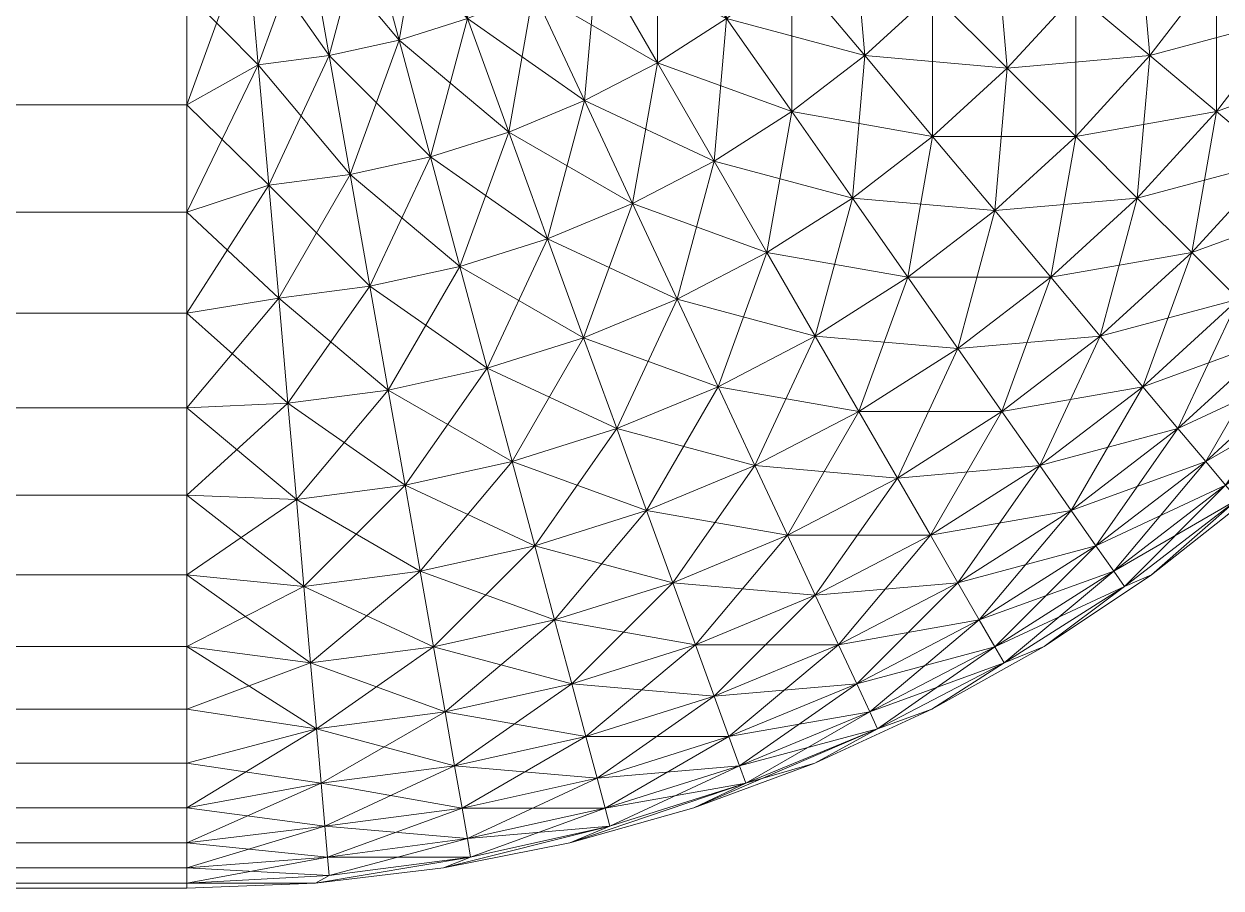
# Model space of a CAD drawing. Header units: millimetres. Extents: x -6 to 134, y -20 to 0.
# Drawn here: x 133.251 to 133.98, y -20 to -19.473 of the extents above; entities that cross this region are included whole.
import ezdxf

# ---------------------------------------------------------------- set-up
doc = ezdxf.new("R2010")
doc.units = ezdxf.units.MM
doc.layers.add('001', color=4, linetype='Continuous', lineweight=35)

msp = doc.modelspace()

# ---------------------------------------------------------------- meshes
at = {"layer": '001', "color": 17, "lineweight": 18}
mesh = msp.add_polyface(dxfattribs=at)
corners = [(1.53495, 0, -4.25), (6.15, 0, 1.25), (6.15, -10.5, 1.25), (121.85, 0, 1.25), (-5.35, 0, 4.25), (1.61803, 0, 1.17557), (1.52081, 0, 1.2989), (1.99383, 0, -0.15692), (2, 0), (1.99383, 0, 0.15692), (1.97538, 0, 0.31287), (1.94474, 0, 0.46689), (1.90211, 0, 0.61803), (1.84776, 0, 0.76537), (1.78201, 0, 0.90798), (1.70528, 0, 1.045), (-5.35, -20, -3.25), (133.35, -20, 3.25), (-5.35, -20, 3.25), (133.35, -19.99692, 3.32846), (-5.35, -19.99692, 3.32846), (133.35, -19.98769, 3.40643), (-5.35, -19.98769, 3.40643), (133.35, -19.97237, 3.48345), (-5.35, -19.97237, 3.48345), (133.35, -19.95106, 3.55902), (-5.35, -19.95106, 3.55902), (133.35, -19.92388, 3.63268), (-5.35, -19.89101, 3.70399), (-5.35, -19.92388, 3.63268), (133.35, -19.85264, 3.7725), (-5.35, -19.85264, 3.7725), (133.35, -19.80902, 3.83779), (-5.35, -19.80902, 3.83779), (133.35, -19.76041, 3.89945), (-5.35, -19.76041, 3.89945), (133.35, -19.70711, 3.95711), (-5.35, -19.70711, 3.95711), (133.35, -19.64945, 4.01041), (-5.35, -19.64945, 4.01041), (133.35, -19.58779, 4.05902), (-5.35, -19.58779, 4.05902), (133.35, -19.5225, 4.10264), (-5.35, -19.5225, 4.10264), (133.35, -19.45399, 4.14101), (-5.35, -19.45399, 4.14101), (133.35, -19.38268, 4.17388), (-5.35, -19.30902, 4.20106), (-5.35, -19.38268, 4.17388), (133.35, -19.23345, 4.22237), (-5.35, -19.23345, 4.22237), (133.35, -19.15643, 4.23769), (-5.35, -19.15643, 4.23769), (133.35, -19.07846, 4.24692), (-5.35, -19.07846, 4.24692), (133.35, -19, 4.25), (-5.35, -19, 4.25), (133.35, 0, 4.25), (133.35, -20, -3.25), (-5.35, -19.99692, -3.32846), (133.35, -19.99692, -3.32846), (-5.35, -19.98769, -3.40643), (133.35, -19.98769, -3.40643), (-5.35, -19.97237, -3.48345), (133.35, -19.97237, -3.48345), (-5.35, -19.95106, -3.55902)]
mesh.append_faces([[corners[k] for k in face] for face in [(16, 17, 18), (18, 19, 20), (20, 21, 22), (22, 23, 24), (24, 25, 26), (27, 28, 29), (28, 30, 31), (31, 32, 33), (33, 34, 35), (35, 36, 37), (37, 38, 39), (39, 40, 41), (41, 42, 43), (43, 44, 45), (46, 47, 48), (47, 49, 50), (50, 51, 52), (52, 53, 54), (54, 55, 56)]], dxfattribs={"vtx0": -1, "color": 17})
mesh.append_faces([[corners[k] for k in face] for face in [(1, 5, 6), (1, 9, 10)]], dxfattribs={"vtx0": -1, "vtx2": -1, "color": 17})
mesh.append_faces([[corners[k] for k in face] for face in [(4, 56, 57)]], dxfattribs={"vtx1": -1, "color": 17})
mesh.append_faces([[corners[k] for k in face] for face in [(3, 1, 4), (1, 0, 7), (7, 8, 1), (8, 9, 1), (10, 11, 1), (11, 12, 1), (12, 13, 1), (13, 14, 1), (14, 15, 1), (15, 5, 1)]], dxfattribs={"vtx1": -1, "vtx2": -1, "color": 17})
mesh.append_faces([[corners[k] for k in face] for face in [(0, 1, 2), (29, 26, 25), (48, 45, 44), (58, 16, 59), (60, 59, 61), (62, 61, 63), (64, 63, 65)]], dxfattribs={"vtx2": -1, "color": 17})
mesh = msp.add_polyface(dxfattribs=at)
corners = [(131, -17.01137, -4.74599), (131, -17.51316, -4.25), (-3, -17.01137, -4.74599), (131, -16.9534, -4.79895), (-3, -16.89146, -4.8472), (131, -16.89146, -4.8472), (-3, -16.82592, -4.89045), (131, -16.82592, -4.89045), (-3, -16.75719, -4.92842), (131, -16.75719, -4.92842), (-3, -16.68569, -4.96087), (131, -16.61187, -4.98762), (131, -16.68569, -4.96087), (-3, -16.53618, -5.0085), (131, -16.53618, -5.0085), (-3, -16.45908, -5.02337), (131, -16.45908, -5.02337), (-3, -16.38105, -5.03214), (131, -16.38105, -5.03214), (-3, -16.30257, -5.03477), (131, -16.30257, -5.03477), (-3, -16.22413, -5.03123), (131, -16.22413, -5.03123), (-3, -16.14621, -5.02155), (131, -16.14621, -5.02155), (-3, -16.06929, -5.00578), (131, -16.06929, -5.00578), (-3, -15.99385, -4.98403), (131, -15.99385, -4.98403), (-3, -15.92034, -4.95643), (131, -15.84922, -4.92314), (131, -15.92034, -4.95643), (-3, -15.78094, -4.88437), (131, -15.78094, -4.88437), (-3, -15.71591, -4.84037), (131, -15.71591, -4.84037), (-3, -15.65453, -4.7914), (131, -15.65453, -4.7914), (-3, -15.59718, -4.73777), (131, -15.59718, -4.73777), (126.46505, -15.11505, -4.25), (1.53495, -15.11505, -4.25), (121.85, -10.5, 1.25), (6.15, -10.5, 1.25), (6.15, 0, 1.25), (121.85, 0, 1.25), (-5.35, 0, 4.25), (133.35, 0, 4.25), (127.23463, 0, 1.84776), (127.09202, 0, 1.78201), (126.955, 0, 1.70528), (126.82443, 0, 1.61803), (126.7011, 0, 1.52081), (133.35, -19.92388, 3.63268), (133.35, -19.89101, 3.70399), (-5.35, -19.89101, 3.70399), (-5.35, -19.92388, 3.63268), (133.35, -19.95106, 3.55902), (133.35, -19.85264, 3.7725), (-5.35, -19.85264, 3.7725), (133.35, -19.80902, 3.83779), (-5.35, -19.80902, 3.83779), (133.35, -19.76041, 3.89945), (-5.35, -19.76041, 3.89945), (133.35, -19.70711, 3.95711), (-5.35, -19.70711, 3.95711), (133.35, -19.64945, 4.01041), (-5.35, -19.64945, 4.01041), (133.35, -19.58779, 4.05902)]
mesh.append_faces([[corners[k] for k in face] for face in [(3, 4, 5), (2, 3, 0), (5, 6, 7), (7, 8, 9), (10, 11, 12), (11, 13, 14), (14, 15, 16), (16, 17, 18), (18, 19, 20), (20, 21, 22), (22, 23, 24), (24, 25, 26), (26, 27, 28), (29, 30, 31), (30, 32, 33), (33, 34, 35), (35, 36, 37), (37, 38, 39), (41, 42, 40), (56, 57, 53)]], dxfattribs={"vtx0": -1, "color": 17})
mesh.append_faces([[corners[k] for k in face] for face in [(46, 52, 45)]], dxfattribs={"vtx0": -1, "vtx1": -1, "vtx2": -1, "color": 17})
mesh.append_faces([[corners[k] for k in face] for face in [(40, 39, 38)]], dxfattribs={"vtx0": -1, "vtx2": -1, "color": 17})
mesh.append_faces([[corners[k] for k in face] for face in [(0, 1, 2), (42, 43, 45)]], dxfattribs={"vtx1": -1, "color": 17})
mesh.append_faces([[corners[k] for k in face] for face in [(46, 47, 48), (48, 49, 46), (49, 50, 46), (50, 51, 46), (51, 52, 46)]], dxfattribs={"vtx1": -1, "vtx2": -1, "color": 17})
mesh.append_faces([[corners[k] for k in face] for face in [(12, 9, 8), (31, 28, 27), (43, 44, 45), (53, 54, 55), (55, 54, 58), (59, 58, 60), (61, 60, 62), (63, 62, 64), (65, 64, 66), (67, 66, 68)]], dxfattribs={"vtx2": -1, "color": 17})
mesh = msp.add_polyface(dxfattribs=at)
corners = [(133.35, -19, -4.25), (-3, -17.51316, -4.25), (131, -17.51316, -4.25), (126.46505, -15.11505, -4.25), (121.85, -10.5, 1.25), (121.85, 0, 1.25), (126.02462, 0, 0.31287), (126.00617, 0, 0.15692), (126, 0), (126.00617, 0, -0.15692), (-5.35, -20, -3.25), (133.35, -20, -3.25), (133.35, -20, 3.25), (-5.35, -20, 3.25), (133.35, -19.99692, 3.32846), (-5.35, -19.99692, 3.32846), (133.35, -19.98769, 3.40643), (-5.35, -19.98769, 3.40643), (133.35, -19.97237, 3.48345), (-5.35, -19.97237, 3.48345), (133.35, -19.95106, 3.55902), (-5.35, -19.58779, 4.05902), (133.35, -19.58779, 4.05902), (133.35, -19.5225, 4.10264), (-5.35, -19.5225, 4.10264), (133.35, -19.45399, 4.14101), (133.35, -19.38268, 4.17388), (133.35, -19.30902, 4.20106), (-5.35, -19.30902, 4.20106), (-5.35, -19.38268, 4.17388), (133.35, -19.23345, 4.22237), (-5.35, -19.23345, 4.22237), (133.35, -19.15643, 4.23769), (-5.35, -19.15643, 4.23769), (133.35, -19.07846, 4.24692), (-5.35, -19.07846, 4.24692), (133.35, -19, 4.25), (-5.35, -19, 4.25), (133.35, 0, 4.25), (-5.35, -19.99692, -3.32846), (133.35, -19.99692, -3.32846), (-5.35, -19.98769, -3.40643), (133.35, -19.98769, -3.40643), (-5.35, -19.97237, -3.48345), (133.35, -19.97237, -3.48345), (-5.35, -19.95106, -3.55902), (133.35, -19.95106, -3.55902), (-5.35, -19.92388, -3.63268), (133.35, -19.89101, -3.70399), (133.35, -19.92388, -3.63268), (-5.35, -19.85264, -3.7725), (133.35, -19.85264, -3.7725), (-5.35, -19.80902, -3.83779), (133.35, -19.80902, -3.83779), (-5.35, -19.76041, -3.89945), (133.35, -19.76041, -3.89945), (-5.35, -19.70711, -3.95711), (133.35, -19.70711, -3.95711), (-5.35, -19.64945, -4.01041), (133.35, -19.64945, -4.01041), (-5.35, -19.58779, -4.05902), (133.35, -19.58779, -4.05902), (-5.35, -19.5225, -4.10264), (133.35, -19.5225, -4.10264), (-5.35, -19.45399, -4.14101), (133.35, -19.45399, -4.14101), (-5.35, -19.38268, -4.17388), (133.35, -19.30902, -4.20106), (133.35, -19.38268, -4.17388), (-5.35, -19.23345, -4.22237), (133.35, -19.23345, -4.22237), (-5.35, -19.15643, -4.23769), (133.35, -19.15643, -4.23769), (-5.35, -19.07846, -4.24692), (133.35, -19.07846, -4.24692), (-5.35, -19, -4.25)]
mesh.append_faces([[corners[k] for k in face] for face in [(29, 25, 26), (11, 39, 40), (40, 41, 42), (42, 43, 44), (44, 45, 46), (47, 48, 49), (48, 50, 51), (51, 52, 53), (53, 54, 55), (55, 56, 57), (57, 58, 59), (59, 60, 61), (61, 62, 63), (63, 64, 65), (66, 67, 68), (67, 69, 70), (70, 71, 72), (72, 73, 74), (74, 75, 0)]], dxfattribs={"vtx0": -1, "color": 17})
mesh.append_faces([[corners[k] for k in face] for face in [(0, 1, 2)]], dxfattribs={"vtx0": -1, "vtx2": -1, "color": 17})
mesh.append_faces([[corners[k] for k in face] for face in [(6, 7, 5), (7, 8, 5), (8, 9, 5)]], dxfattribs={"vtx1": -1, "vtx2": -1, "color": 17})
mesh.append_faces([[corners[k] for k in face] for face in [(3, 4, 5), (10, 11, 12), (13, 12, 14), (15, 14, 16), (17, 16, 18), (19, 18, 20), (21, 22, 23), (24, 23, 25), (26, 27, 28), (28, 27, 30), (31, 30, 32), (33, 32, 34), (35, 34, 36), (37, 36, 38), (49, 46, 45), (68, 65, 64)]], dxfattribs={"vtx2": -1, "color": 17})
mesh = msp.add_polyface(dxfattribs=at)
corners = [(131, -17.51316, -4.25), (-3, -17.51316, -4.25), (-3, -17.01137, -4.74599), (131, -16.9534, -4.79895), (-3, -16.9534, -4.79895), (-3, -16.89146, -4.8472), (131, -16.89146, -4.8472), (-3, -16.82592, -4.89045), (131, -16.82592, -4.89045), (-3, -16.75719, -4.92842), (-3, -16.68569, -4.96087), (-3, -16.61187, -4.98762), (131, -16.61187, -4.98762), (131, -16.68569, -4.96087), (-3, -16.53618, -5.0085), (131, -16.53618, -5.0085), (-3, -16.45908, -5.02337), (131, -16.45908, -5.02337), (-3, -16.38105, -5.03214), (131, -16.38105, -5.03214), (-3, -16.30257, -5.03477), (131, -16.30257, -5.03477), (-3, -16.22413, -5.03123), (131, -16.22413, -5.03123), (-3, -16.14621, -5.02155), (131, -16.14621, -5.02155), (-3, -16.06929, -5.00578), (131, -16.06929, -5.00578), (-3, -15.99385, -4.98403), (-3, -15.92034, -4.95643), (-3, -15.84922, -4.92314), (131, -15.84922, -4.92314), (131, -15.92034, -4.95643), (-3, -15.78094, -4.88437), (131, -15.78094, -4.88437), (-3, -15.71591, -4.84037), (131, -15.71591, -4.84037), (-3, -15.65453, -4.7914), (131, -15.65453, -4.7914), (-3, -15.59718, -4.73777), (1.53495, -15.11505, -4.25), (126.46505, -15.11505, -4.25), (133.35, -19, -4.25), (-5.35, -19, -4.25), (6.15, -10.5, 1.25), (121.85, -10.5, 1.25), (-5.35, -19.92388, -3.63268), (-5.35, -19.89101, -3.70399), (133.35, -19.89101, -3.70399), (133.35, -19.92388, -3.63268), (-5.35, -19.95106, -3.55902), (-5.35, -19.85264, -3.7725), (133.35, -19.85264, -3.7725), (-5.35, -19.80902, -3.83779), (133.35, -19.80902, -3.83779), (-5.35, -19.76041, -3.89945), (133.35, -19.76041, -3.89945), (-5.35, -19.70711, -3.95711), (133.35, -19.70711, -3.95711), (-5.35, -19.64945, -4.01041), (133.35, -19.64945, -4.01041), (-5.35, -19.58779, -4.05902), (133.35, -19.58779, -4.05902), (-5.35, -19.5225, -4.10264), (133.35, -19.5225, -4.10264), (-5.35, -19.45399, -4.14101), (-5.35, -19.38268, -4.17388), (-5.35, -19.30902, -4.20106), (133.35, -19.30902, -4.20106), (133.35, -19.38268, -4.17388), (-5.35, -19.23345, -4.22237), (133.35, -19.23345, -4.22237), (-5.35, -19.15643, -4.23769), (133.35, -19.15643, -4.23769), (-5.35, -19.07846, -4.24692), (133.35, -19.07846, -4.24692)]
mesh.append_faces([[corners[k] for k in face] for face in [(13, 9, 10), (32, 28, 29), (49, 50, 46), (69, 65, 66)]], dxfattribs={"vtx0": -1, "color": 17})
mesh.append_faces([[corners[k] for k in face] for face in [(40, 41, 39), (42, 43, 1)]], dxfattribs={"vtx1": -1, "vtx2": -1, "color": 17})
mesh.append_faces([[corners[k] for k in face] for face in [(0, 1, 2), (3, 4, 5), (2, 4, 3), (6, 5, 7), (8, 7, 9), (10, 11, 12), (12, 11, 14), (15, 14, 16), (17, 16, 18), (19, 18, 20), (21, 20, 22), (23, 22, 24), (25, 24, 26), (27, 26, 28), (29, 30, 31), (31, 30, 33), (34, 33, 35), (36, 35, 37), (38, 37, 39), (40, 44, 45), (46, 47, 48), (48, 47, 51), (52, 51, 53), (54, 53, 55), (56, 55, 57), (58, 57, 59), (60, 59, 61), (62, 61, 63), (64, 63, 65), (66, 67, 68), (68, 67, 70), (71, 70, 72), (73, 72, 74), (75, 74, 43)]], dxfattribs={"vtx2": -1, "color": 17})
mesh = msp.add_polyface(dxfattribs=at)
corners = [(133.35, -19.15643, -4.23769), (133.37256, -19.25783, -4.21593), (133.35, -19.23345, -4.22237), (133.38015, -19.17101, -4.23481), (133.39494, -19.25489, -4.21593), (133.39494, -19.16773, -4.23481), (133.41699, -19.25, -4.21593), (133.37981, -19.34072, -4.18969), (133.35, -19.30902, -4.20106), (133.40939, -19.33682, -4.18969), (133.35, -19.38268, -4.17388), (133.38683, -19.42101, -4.15631), (133.35, -19.45399, -4.14101), (133.42339, -19.4162, -4.15631), (133.39358, -19.4981, -4.11603), (133.35, -19.5225, -4.10264), (133.39999, -19.57139, -4.06915), (133.35, -19.58779, -4.05902), (133.40602, -19.64034, -4.01604), (133.35, -19.64945, -4.01041), (133.41163, -19.70442, -3.95711), (133.35, -19.64945, 4.01041), (133.40602, -19.64034, 4.01604), (133.39999, -19.57139, 4.06915), (133.35, -19.58779, 4.05902), (133.39358, -19.4981, 4.11603), (133.35, -19.5225, 4.10264), (133.38683, -19.42101, 4.15631), (133.35, -19.45399, 4.14101), (133.43682, -19.4924, 4.11603), (133.35, -19.38268, 4.17388), (133.37981, -19.34072, 4.18969), (133.35, -19.30902, 4.20106), (133.42339, -19.4162, 4.15631), (133.40939, -19.33682, 4.18969), (133.37256, -19.25783, 4.21593), (133.35, -19.23345, 4.22237), (133.39494, -19.25489, 4.21593), (133.36513, -19.17299, 4.23481), (133.38015, -19.17101, 4.23481), (133.41699, -19.25, 4.21593)]
mesh.append_faces([[corners[k] for k in face] for face in [(0, 1, 2), (2, 1, 7), (2, 7, 8), (10, 8, 7), (10, 7, 11), (11, 12, 10), (12, 11, 14), (12, 14, 15), (15, 14, 16), (15, 16, 17), (17, 16, 18), (17, 18, 19), (19, 18, 20), (21, 22, 23), (21, 23, 24), (24, 23, 25), (24, 25, 26), (26, 25, 27), (26, 27, 28), (30, 28, 27), (27, 31, 32), (27, 32, 30), (32, 31, 35), (32, 35, 36), (36, 35, 38)]], dxfattribs={"color": 17})
mesh.append_faces([[corners[k] for k in face] for face in [(1, 3, 4), (4, 5, 6), (7, 4, 9), (11, 9, 13), (31, 33, 34), (35, 34, 37)]], dxfattribs={"vtx0": -1, "color": 17})
mesh.append_faces([[corners[k] for k in face] for face in [(7, 1, 4), (11, 7, 9), (14, 11, 13), (27, 25, 29), (31, 27, 33), (35, 31, 34), (38, 35, 37), (39, 37, 40)]], dxfattribs={"vtx2": -1, "color": 17})
mesh = msp.add_polyface(dxfattribs=at)
corners = [(133.42339, -19.4162, -4.15631), (133.40939, -19.33682, -4.18969), (133.43852, -19.33037, -4.18969), (133.45938, -19.40822, -4.15631), (133.46698, -19.32139, -4.18969), (133.49454, -19.39713, -4.15631), (133.49454, -19.30998, -4.18969), (133.52861, -19.38302, -4.15631), (133.39358, -19.4981, -4.11603), (133.43682, -19.4924, -4.11603), (133.47941, -19.48296, -4.11603), (133.52101, -19.46985, -4.11603), (133.56131, -19.45315, -4.11603), (133.56131, -19.366, -4.15631), (133.6, -19.43301, -4.11603), (133.39999, -19.57139, -4.06915), (133.4496, -19.56486, -4.06915), (133.49845, -19.55403, -4.06915), (133.54617, -19.53899, -4.06915), (133.5924, -19.51984, -4.06915), (133.39358, -19.4981, 4.11603), (133.4496, -19.56486, 4.06915), (133.43682, -19.4924, 4.11603), (133.49845, -19.55403, 4.06915), (133.47941, -19.48296, 4.11603), (133.54617, -19.53899, 4.06915), (133.52101, -19.46985, 4.11603), (133.5924, -19.51984, 4.06915), (133.56131, -19.45315, 4.11603), (133.38683, -19.42101, 4.15631), (133.42339, -19.4162, 4.15631), (133.45938, -19.40822, 4.15631), (133.49454, -19.39713, 4.15631), (133.52861, -19.38302, 4.15631), (133.6, -19.43301, 4.11603), (133.56131, -19.366, 4.15631), (133.40939, -19.33682, 4.18969), (133.43852, -19.33037, 4.18969), (133.46698, -19.32139, 4.18969)]
mesh.append_faces([[corners[k] for k in face] for face in [(0, 2, 3), (3, 4, 5), (5, 6, 7), (8, 0, 9), (9, 3, 10), (10, 5, 11), (11, 7, 12), (12, 13, 14), (17, 11, 18), (18, 12, 19), (20, 21, 22), (22, 23, 24), (24, 25, 26), (26, 27, 28), (29, 22, 30), (30, 24, 31), (31, 26, 32), (32, 28, 33), (33, 34, 35), (36, 31, 37)]], dxfattribs={"vtx0": -1, "color": 17})
mesh.append_faces([[corners[k] for k in face] for face in [(0, 1, 2), (9, 0, 3), (10, 3, 5), (11, 5, 7), (12, 7, 13), (15, 8, 9), (16, 9, 10), (17, 10, 11), (18, 11, 12), (19, 12, 14), (24, 23, 25), (26, 25, 27), (30, 22, 24), (31, 24, 26), (32, 26, 28), (33, 28, 34), (36, 30, 31), (37, 31, 32), (38, 32, 33)]], dxfattribs={"vtx2": -1, "color": 17})
mesh = msp.add_polyface(dxfattribs=at)
corners = [(133.6, -19.43301, -4.11603), (133.56131, -19.366, -4.15631), (133.5924, -19.34619, -4.15631), (133.63679, -19.40958, -4.11603), (133.62165, -19.32374, -4.15631), (133.67139, -19.38302, -4.11603), (133.5924, -19.51984, -4.06915), (133.63679, -19.49673, -4.06915), (133.67899, -19.46985, -4.06915), (133.71869, -19.43939, -4.06915), (133.70355, -19.35355, -4.11603), (133.75558, -19.40558, -4.06915), (133.73302, -19.32139, -4.11603), (133.78939, -19.36869, -4.06915), (133.67139, -19.55667, -4.01604), (133.71869, -19.52654, -4.01604), (133.76318, -19.4924, -4.01604), (133.80452, -19.45452, -4.01604), (133.75558, -19.57923, -3.95711), (133.71869, -19.52654, 4.01604), (133.80452, -19.54168, 3.95711), (133.76318, -19.4924, 4.01604), (133.5924, -19.51984, 4.06915), (133.67139, -19.55667, 4.01604), (133.63679, -19.49673, 4.06915), (133.67899, -19.46985, 4.06915), (133.71869, -19.43939, 4.06915), (133.80452, -19.45452, 4.01604), (133.75558, -19.40558, 4.06915), (133.56131, -19.45315, 4.11603), (133.6, -19.43301, 4.11603), (133.63679, -19.40958, 4.11603), (133.67139, -19.38302, 4.11603), (133.70355, -19.35355, 4.11603), (133.78939, -19.36869, 4.06915), (133.56131, -19.366, 4.15631), (133.5924, -19.34619, 4.15631)]
mesh.append_faces([[corners[k] for k in face] for face in [(0, 2, 3), (3, 4, 5), (6, 0, 7), (7, 3, 8), (8, 5, 9), (9, 10, 11), (11, 12, 13), (14, 8, 15), (15, 9, 16), (16, 11, 17), (19, 20, 21), (22, 23, 24), (24, 19, 25), (25, 21, 26), (26, 27, 28), (29, 24, 30), (30, 25, 31), (31, 26, 32), (32, 28, 33), (35, 31, 36)]], dxfattribs={"vtx0": -1, "color": 17})
mesh.append_faces([[corners[k] for k in face] for face in [(0, 1, 2), (3, 2, 4), (7, 0, 3), (8, 3, 5), (9, 5, 10), (11, 10, 12), (14, 7, 8), (15, 8, 9), (16, 9, 11), (18, 15, 16), (24, 23, 19), (25, 19, 21), (26, 21, 27), (29, 22, 24), (30, 24, 25), (31, 25, 26), (32, 26, 28), (33, 28, 34), (35, 30, 31), (36, 31, 32)]], dxfattribs={"vtx2": -1, "color": 17})
mesh = msp.add_polyface(dxfattribs=at)
corners = [(133.80452, -19.45452, -4.01604), (133.75558, -19.40558, -4.06915), (133.78939, -19.36869, -4.06915), (133.8424, -19.41318, -4.01604), (133.81985, -19.32899, -4.06915), (133.87654, -19.36869, -4.01604), (133.80452, -19.54168, -3.95711), (133.76318, -19.4924, -4.01604), (133.85, -19.5, -3.95711), (133.89168, -19.45452, -3.95711), (133.92923, -19.40558, -3.95711), (133.90667, -19.32139, -4.01604), (133.96237, -19.35355, -3.95711), (133.78939, -19.62751, -3.89279), (133.75558, -19.57923, -3.95711), (133.8424, -19.58682, -3.89279), (133.89168, -19.54168, -3.89279), (133.93682, -19.4924, -3.89279), (133.87654, -19.62751, -3.82358), (133.92923, -19.57923, -3.82358), (133.8424, -19.58682, 3.89279), (133.92923, -19.57923, 3.82358), (133.89168, -19.54168, 3.89279), (133.97751, -19.52654, 3.82358), (133.93682, -19.4924, 3.89279), (133.75558, -19.57923, 3.95711), (133.80452, -19.54168, 3.95711), (133.85, -19.5, 3.95711), (133.89168, -19.45452, 3.95711), (133.97751, -19.43939, 3.89279), (133.92923, -19.40558, 3.95711), (133.76318, -19.4924, 4.01604), (133.80452, -19.45452, 4.01604), (133.8424, -19.41318, 4.01604), (133.87654, -19.36869, 4.01604), (133.96237, -19.35355, 3.95711), (133.75558, -19.40558, 4.06915), (133.78939, -19.36869, 4.06915)]
mesh.append_faces([[corners[k] for k in face] for face in [(0, 2, 3), (3, 4, 5), (6, 0, 8), (8, 3, 9), (9, 5, 10), (10, 11, 12), (15, 8, 16), (16, 9, 17), (18, 16, 19), (20, 21, 22), (22, 23, 24), (25, 20, 26), (26, 22, 27), (27, 24, 28), (28, 29, 30), (31, 27, 32), (32, 28, 33), (33, 30, 34), (36, 33, 37)]], dxfattribs={"vtx0": -1, "color": 17})
mesh.append_faces([[corners[k] for k in face] for face in [(0, 1, 2), (3, 2, 4), (6, 7, 0), (8, 0, 3), (9, 3, 5), (10, 5, 11), (13, 14, 6), (15, 6, 8), (16, 8, 9), (17, 9, 10), (19, 16, 17), (22, 21, 23), (26, 20, 22), (27, 22, 24), (31, 26, 27), (32, 27, 28), (33, 28, 30), (34, 30, 35), (36, 32, 33), (37, 33, 34)]], dxfattribs={"vtx2": -1, "color": 17})
mesh = msp.add_polyface(dxfattribs=at)
corners = [(133.93682, -19.4924, -3.89279), (133.92923, -19.40558, -3.95711), (133.97751, -19.43939, -3.89279), (133.96237, -19.35355, -3.95711), (134.01341, -19.38302, -3.89279), (133.92923, -19.57923, -3.82358), (133.97751, -19.52654, -3.82358), (134.02101, -19.46985, -3.82358), (134.05941, -19.40958, -3.82358), (134.04427, -19.32374, -3.89279), (134.0924, -19.34619, -3.82358), (133.96237, -19.61237, -3.75), (134.01341, -19.55667, -3.75), (134.05941, -19.49673, -3.75), (134.1, -19.43301, -3.75), (134.04427, -19.58256, -3.67262), (134.0924, -19.51984, -3.67262), (134.06985, -19.60402, -3.59202), (134.04427, -19.58256, 3.67262), (134.06985, -19.60402, 3.59202), (134.11975, -19.53899, 3.59202), (134.0924, -19.51984, 3.67262), (133.96237, -19.61237, 3.75), (134.01341, -19.55667, 3.75), (134.05941, -19.49673, 3.75), (133.92923, -19.57923, 3.82358), (133.97751, -19.52654, 3.82358), (134.02101, -19.46985, 3.82358), (134.1, -19.43301, 3.75), (134.05941, -19.40958, 3.82358), (133.93682, -19.4924, 3.89279), (133.97751, -19.43939, 3.89279), (134.01341, -19.38302, 3.89279), (134.0924, -19.34619, 3.82358), (133.89168, -19.45452, 3.95711), (133.92923, -19.40558, 3.95711), (133.96237, -19.35355, 3.95711)]
mesh.append_faces([[corners[k] for k in face] for face in [(0, 1, 2), (2, 3, 4), (5, 0, 6), (6, 2, 7), (7, 4, 8), (8, 9, 10), (11, 6, 12), (12, 7, 13), (13, 8, 14), (15, 13, 16), (18, 20, 21), (22, 18, 23), (23, 21, 24), (25, 23, 26), (26, 24, 27), (27, 28, 29), (30, 27, 31), (31, 29, 32), (35, 32, 36)]], dxfattribs={"vtx0": -1, "color": 17})
mesh.append_faces([[corners[k] for k in face] for face in [(2, 1, 3), (6, 0, 2), (7, 2, 4), (8, 4, 9), (11, 5, 6), (12, 6, 7), (13, 7, 8), (14, 8, 10), (15, 12, 13), (16, 13, 14), (17, 15, 16), (18, 19, 20), (23, 18, 21), (25, 22, 23), (26, 23, 24), (27, 24, 28), (30, 26, 27), (31, 27, 29), (32, 29, 33), (34, 30, 31), (35, 31, 32)]], dxfattribs={"vtx2": -1, "color": 17})
mesh = msp.add_polyface(dxfattribs=at)
corners = [(133.39999, -19.57139, -4.06915), (133.43682, -19.4924, -4.11603), (133.4496, -19.56486, -4.06915), (133.47941, -19.48296, -4.11603), (133.49845, -19.55403, -4.06915), (133.40602, -19.64034, -4.01604), (133.46162, -19.63302, -4.01604), (133.51637, -19.62089, -4.01604), (133.54617, -19.53899, -4.06915), (133.56985, -19.60402, -4.01604), (133.5924, -19.51984, -4.06915), (133.41163, -19.70442, -3.95711), (133.47279, -19.69636, -3.95711), (133.53301, -19.68301, -3.95711), (133.59184, -19.66446, -3.95711), (133.41677, -19.76313, -3.89279), (133.48302, -19.75441, -3.89279), (133.54827, -19.73994, -3.89279), (133.612, -19.71985, -3.89279), (133.41163, -19.70442, 3.95711), (133.48302, -19.75441, 3.89279), (133.47279, -19.69636, 3.95711), (133.54827, -19.73994, 3.89279), (133.53301, -19.68301, 3.95711), (133.612, -19.71985, 3.89279), (133.59184, -19.66446, 3.95711), (133.40602, -19.64034, 4.01604), (133.46162, -19.63302, 4.01604), (133.51637, -19.62089, 4.01604), (133.56985, -19.60402, 4.01604), (133.39999, -19.57139, 4.06915), (133.4496, -19.56486, 4.06915), (133.49845, -19.55403, 4.06915), (133.54617, -19.53899, 4.06915), (133.62165, -19.58256, 4.01604), (133.39358, -19.4981, 4.11603), (133.43682, -19.4924, 4.11603)]
mesh.append_faces([[corners[k] for k in face] for face in [(0, 1, 2), (2, 3, 4), (5, 2, 6), (6, 4, 7), (7, 8, 9), (11, 6, 12), (12, 7, 13), (13, 9, 14), (16, 13, 17), (17, 14, 18), (19, 20, 21), (21, 22, 23), (23, 24, 25), (26, 21, 27), (27, 23, 28), (28, 25, 29), (30, 27, 31), (31, 28, 32), (32, 29, 33)]], dxfattribs={"vtx0": -1, "color": 17})
mesh.append_faces([[corners[k] for k in face] for face in [(5, 0, 2), (6, 2, 4), (7, 4, 8), (9, 8, 10), (11, 5, 6), (12, 6, 7), (13, 7, 9), (15, 11, 12), (16, 12, 13), (17, 13, 14), (23, 22, 24), (26, 19, 21), (27, 21, 23), (28, 23, 25), (30, 26, 27), (31, 27, 28), (32, 28, 29), (33, 29, 34), (35, 30, 31), (36, 31, 32)]], dxfattribs={"vtx2": -1, "color": 17})
mesh = msp.add_polyface(dxfattribs=at)
corners = [(133.56985, -19.60402, -4.01604), (133.5924, -19.51984, -4.06915), (133.62165, -19.58256, -4.01604), (133.63679, -19.49673, -4.06915), (133.67139, -19.55667, -4.01604), (133.59184, -19.66446, -3.95711), (133.64884, -19.64086, -3.95711), (133.70355, -19.61237, -3.95711), (133.71869, -19.52654, -4.01604), (133.75558, -19.57923, -3.95711), (133.76318, -19.4924, -4.01604), (133.80452, -19.54168, -3.95711), (133.612, -19.71985, -3.89279), (133.67374, -19.69427, -3.89279), (133.73302, -19.66341, -3.89279), (133.78939, -19.62751, -3.89279), (133.63017, -19.76975, -3.82358), (133.69619, -19.7424, -3.82358), (133.75958, -19.70941, -3.82358), (133.612, -19.71985, 3.89279), (133.69619, -19.7424, 3.82358), (133.67374, -19.69427, 3.89279), (133.75958, -19.70941, 3.82358), (133.73302, -19.66341, 3.89279), (133.81985, -19.67101, 3.82358), (133.59184, -19.66446, 3.95711), (133.64884, -19.64086, 3.95711), (133.70355, -19.61237, 3.95711), (133.78939, -19.62751, 3.89279), (133.75558, -19.57923, 3.95711), (133.56985, -19.60402, 4.01604), (133.62165, -19.58256, 4.01604), (133.67139, -19.55667, 4.01604), (133.71869, -19.52654, 4.01604), (133.80452, -19.54168, 3.95711), (133.54617, -19.53899, 4.06915), (133.5924, -19.51984, 4.06915)]
mesh.append_faces([[corners[k] for k in face] for face in [(0, 1, 2), (2, 3, 4), (5, 2, 6), (6, 4, 7), (7, 8, 9), (9, 10, 11), (12, 6, 13), (13, 7, 14), (14, 9, 15), (17, 14, 18), (19, 20, 21), (21, 22, 23), (25, 21, 26), (26, 23, 27), (27, 28, 29), (30, 26, 31), (31, 27, 32), (32, 29, 33), (35, 31, 36)]], dxfattribs={"vtx0": -1, "color": 17})
mesh.append_faces([[corners[k] for k in face] for face in [(2, 1, 3), (5, 0, 2), (6, 2, 4), (7, 4, 8), (12, 5, 6), (13, 6, 7), (14, 7, 9), (16, 12, 13), (17, 13, 14), (18, 14, 15), (21, 20, 22), (23, 22, 24), (25, 19, 21), (26, 21, 23), (27, 23, 28), (30, 25, 26), (31, 26, 27), (32, 27, 29), (33, 29, 34), (36, 31, 32)]], dxfattribs={"vtx2": -1, "color": 17})
mesh = msp.add_polyface(dxfattribs=at)
corners = [(133.78939, -19.62751, -3.89279), (133.80452, -19.54168, -3.95711), (133.8424, -19.58682, -3.89279), (133.75958, -19.70941, -3.82358), (133.81985, -19.67101, -3.82358), (133.87654, -19.62751, -3.82358), (133.89168, -19.54168, -3.89279), (133.78301, -19.75, -3.75), (133.84673, -19.70941, -3.75), (133.90667, -19.66341, -3.75), (133.92923, -19.57923, -3.82358), (133.96237, -19.61237, -3.75), (133.80315, -19.78489, -3.67262), (133.86984, -19.7424, -3.67262), (133.93256, -19.69427, -3.67262), (133.81985, -19.8138, -3.59202), (133.88899, -19.76975, -3.59202), (133.95402, -19.71985, -3.59202), (133.90403, -19.79124, -3.50882), (133.88899, -19.76975, 3.59202), (133.90403, -19.79124, 3.50882), (133.97089, -19.73994, 3.50882), (133.80315, -19.78489, 3.67262), (133.86984, -19.7424, 3.67262), (133.95402, -19.71985, 3.59202), (133.93256, -19.69427, 3.67262), (133.78301, -19.75, 3.75), (133.84673, -19.70941, 3.75), (133.90667, -19.66341, 3.75), (133.75958, -19.70941, 3.82358), (133.81985, -19.67101, 3.82358), (133.87654, -19.62751, 3.82358), (133.96237, -19.61237, 3.75), (133.92923, -19.57923, 3.82358), (133.73302, -19.66341, 3.89279), (133.78939, -19.62751, 3.89279), (133.8424, -19.58682, 3.89279), (133.75558, -19.57923, 3.95711)]
mesh.append_faces([[corners[k] for k in face] for face in [(0, 1, 2), (3, 0, 4), (4, 2, 5), (7, 4, 8), (8, 5, 9), (9, 10, 11), (12, 8, 13), (13, 9, 14), (15, 13, 16), (16, 14, 17), (22, 19, 23), (23, 24, 25), (26, 23, 27), (27, 25, 28), (29, 27, 30), (30, 28, 31), (31, 32, 33), (34, 30, 35), (35, 31, 36)]], dxfattribs={"vtx0": -1, "color": 17})
mesh.append_faces([[corners[k] for k in face] for face in [(4, 0, 2), (5, 2, 6), (7, 3, 4), (8, 4, 5), (9, 5, 10), (12, 7, 8), (13, 8, 9), (14, 9, 11), (16, 13, 14), (18, 16, 17), (19, 20, 21), (23, 19, 24), (26, 22, 23), (27, 23, 25), (29, 26, 27), (30, 27, 28), (31, 28, 32), (35, 30, 31), (36, 31, 33), (37, 35, 36)]], dxfattribs={"vtx2": -1, "color": 17})
mesh = msp.add_polyface(dxfattribs=at)
corners = [(133.93779, -19.80902, 3.25), (133.93779, -19.80902, -3.25), (133.99945, -19.76041, -3.25), (133.99945, -19.76041, 3.25), (134.05711, -19.70711, -3.25), (133.93256, -19.69427, -3.67262), (133.96237, -19.61237, -3.75), (133.99086, -19.64086, -3.67262), (134.01341, -19.55667, -3.75), (134.04427, -19.58256, -3.67262), (133.95402, -19.71985, -3.59202), (134.01446, -19.66446, -3.59202), (133.90403, -19.79124, -3.50882), (133.97089, -19.73994, -3.50882), (134.03301, -19.68301, -3.50882), (133.91486, -19.80671, -3.42365), (133.98302, -19.75441, -3.42365), (134.04636, -19.69636, -3.42365), (133.92139, -19.81603, -3.33716), (133.99034, -19.76313, -3.33716), (134.05442, -19.70442, -3.33716), (133.91486, -19.80671, 3.42365), (133.92139, -19.81603, 3.33716), (133.99034, -19.76313, 3.33716), (133.98302, -19.75441, 3.42365), (134.05442, -19.70442, 3.33716), (133.90403, -19.79124, 3.50882), (133.97089, -19.73994, 3.50882), (134.04636, -19.69636, 3.42365), (134.03301, -19.68301, 3.50882), (133.88899, -19.76975, 3.59202), (133.95402, -19.71985, 3.59202), (134.01446, -19.66446, 3.59202), (133.93256, -19.69427, 3.67262), (133.99086, -19.64086, 3.67262), (133.90667, -19.66341, 3.75), (133.96237, -19.61237, 3.75), (134.04427, -19.58256, 3.67262)]
mesh.append_faces([[corners[k] for k in face] for face in [(1, 18, 19), (1, 19, 2), (2, 19, 20), (23, 22, 0), (23, 0, 3), (25, 23, 3)]], dxfattribs={"color": 17})
mesh.append_faces([[corners[k] for k in face] for face in [(0, 2, 3), (5, 6, 7), (7, 8, 9), (10, 7, 11), (12, 10, 13), (13, 11, 14), (15, 13, 16), (16, 14, 17), (18, 16, 19), (21, 23, 24), (26, 24, 27), (27, 28, 29), (30, 27, 31), (31, 29, 32), (33, 32, 34), (35, 34, 36)]], dxfattribs={"vtx0": -1, "color": 17})
mesh.append_faces([[corners[k] for k in face] for face in [(0, 1, 2), (3, 2, 4), (7, 6, 8), (10, 5, 7), (11, 7, 9), (13, 10, 11), (16, 13, 14), (18, 15, 16), (19, 16, 17), (21, 22, 23), (24, 23, 25), (26, 21, 24), (27, 24, 28), (31, 27, 29), (33, 31, 32), (35, 33, 34), (36, 34, 37)]], dxfattribs={"vtx2": -1, "color": 17})
mesh = msp.add_polyface(dxfattribs=at)
corners = [(133.35, -20, 3.25), (133.35, -20, -3.25), (133.42846, -19.99692, -3.25), (133.42846, -19.99692, 3.25), (133.35, -19.64945, -4.01041), (133.41163, -19.70442, -3.95711), (133.35, -19.70711, -3.95711), (133.41677, -19.76313, -3.89279), (133.35, -19.76041, -3.89945), (133.42139, -19.81603, -3.82358), (133.35, -19.80902, -3.83779), (133.42548, -19.86273, -3.75), (133.35, -19.85264, -3.7725), (133.42899, -19.90286, -3.67262), (133.35, -19.89101, -3.70399), (133.35, -19.92388, -3.63268), (133.4319, -19.93612, -3.59202), (133.35, -19.95106, -3.55902), (133.43419, -19.96225, -3.50882), (133.35, -19.97237, -3.48345), (133.43583, -19.98106, -3.42365), (133.35, -19.98769, -3.40643), (133.43682, -19.9924, -3.33716), (133.35, -19.99692, -3.32846), (133.43682, -19.9924, 3.33716), (133.35, -19.99692, 3.32846), (133.43583, -19.98106, 3.42365), (133.35, -19.98769, 3.40643), (133.43419, -19.96225, 3.50882), (133.35, -19.97237, 3.48345), (133.4319, -19.93612, 3.59202), (133.35, -19.95106, 3.55902), (133.35, -19.92388, 3.63268), (133.42899, -19.90286, 3.67262), (133.35, -19.89101, 3.70399), (133.42548, -19.86273, 3.75), (133.35, -19.85264, 3.7725), (133.42139, -19.81603, 3.82358), (133.35, -19.80902, 3.83779), (133.41677, -19.76313, 3.89279), (133.35, -19.76041, 3.89945), (133.41163, -19.70442, 3.95711), (133.35, -19.70711, 3.95711), (133.40602, -19.64034, 4.01604), (133.35, -19.64945, 4.01041)]
mesh.append_faces([[corners[k] for k in face] for face in [(4, 5, 6), (6, 5, 7), (6, 7, 8), (8, 7, 9), (8, 9, 10), (10, 9, 11), (10, 11, 12), (12, 11, 13), (12, 13, 14), (15, 14, 13), (13, 16, 17), (13, 17, 15), (17, 16, 18), (17, 18, 19), (19, 20, 21), (21, 22, 23), (23, 22, 2), (23, 2, 1), (3, 24, 25), (3, 25, 0), (25, 26, 27), (27, 28, 29), (29, 28, 30), (29, 30, 31), (32, 31, 30), (32, 30, 33), (33, 34, 32), (34, 33, 35), (34, 35, 36), (36, 35, 37), (36, 37, 38), (38, 37, 39), (38, 39, 40), (40, 39, 41), (40, 41, 42), (42, 41, 43), (42, 43, 44)]], dxfattribs={"color": 17})
mesh.append_faces([[corners[k] for k in face] for face in [(0, 2, 3)]], dxfattribs={"vtx0": -1, "color": 17})
mesh.append_faces([[corners[k] for k in face] for face in [(0, 1, 2)]], dxfattribs={"vtx2": -1, "color": 17})
mesh = msp.add_polyface(dxfattribs=at)
corners = [(133.56201, -19.79124, -3.82358), (133.612, -19.71985, -3.89279), (133.63017, -19.76975, -3.82358), (133.67374, -19.69427, -3.89279), (133.69619, -19.7424, -3.82358), (133.57414, -19.83652, -3.75), (133.6462, -19.8138, -3.75), (133.716, -19.78489, -3.75), (133.75958, -19.70941, -3.82358), (133.78301, -19.75, -3.75), (133.58457, -19.87543, -3.67262), (133.65998, -19.85165, -3.67262), (133.73302, -19.82139, -3.67262), (133.80315, -19.78489, -3.67262), (133.59321, -19.90767, -3.59202), (133.67139, -19.88302, -3.59202), (133.74713, -19.85165, -3.59202), (133.68037, -19.90767, -3.50882), (133.75822, -19.87543, -3.50882), (133.81985, -19.8138, -3.59202), (133.67139, -19.88302, 3.59202), (133.75822, -19.87543, 3.50882), (133.74713, -19.85165, 3.59202), (133.83296, -19.83652, 3.50882), (133.58457, -19.87543, 3.67262), (133.65998, -19.85165, 3.67262), (133.73302, -19.82139, 3.67262), (133.81985, -19.8138, 3.59202), (133.57414, -19.83652, 3.75), (133.6462, -19.8138, 3.75), (133.716, -19.78489, 3.75), (133.80315, -19.78489, 3.67262), (133.78301, -19.75, 3.75), (133.56201, -19.79124, 3.82358), (133.63017, -19.76975, 3.82358), (133.69619, -19.7424, 3.82358), (133.75958, -19.70941, 3.82358), (133.54827, -19.73994, 3.89279), (133.612, -19.71985, 3.89279)]
mesh.append_faces([[corners[k] for k in face] for face in [(0, 1, 2), (2, 3, 4), (5, 2, 6), (6, 4, 7), (7, 8, 9), (10, 6, 11), (11, 7, 12), (12, 9, 13), (15, 12, 16), (17, 16, 18), (20, 21, 22), (24, 20, 25), (25, 22, 26), (28, 25, 29), (29, 26, 30), (30, 31, 32), (33, 29, 34), (34, 30, 35), (35, 32, 36), (37, 34, 38)]], dxfattribs={"vtx0": -1, "color": 17})
mesh.append_faces([[corners[k] for k in face] for face in [(6, 2, 4), (7, 4, 8), (10, 5, 6), (11, 6, 7), (12, 7, 9), (14, 10, 11), (15, 11, 12), (16, 12, 13), (17, 15, 16), (18, 16, 19), (22, 21, 23), (25, 20, 22), (26, 22, 27), (28, 24, 25), (29, 25, 26), (30, 26, 31), (33, 28, 29), (34, 29, 30), (35, 30, 32), (38, 34, 35)]], dxfattribs={"vtx2": -1, "color": 17})
mesh = msp.add_polyface(dxfattribs=at)
corners = [(133.41677, -19.76313, -3.89279), (133.47279, -19.69636, -3.95711), (133.48302, -19.75441, -3.89279), (133.42139, -19.81603, -3.82358), (133.49224, -19.80671, -3.82358), (133.54827, -19.73994, -3.89279), (133.56201, -19.79124, -3.82358), (133.612, -19.71985, -3.89279), (133.42548, -19.86273, -3.75), (133.50038, -19.85287, -3.75), (133.57414, -19.83652, -3.75), (133.63017, -19.76975, -3.82358), (133.42899, -19.90286, -3.67262), (133.50738, -19.89254, -3.67262), (133.58457, -19.87543, -3.67262), (133.4319, -19.93612, -3.59202), (133.51318, -19.92542, -3.59202), (133.59321, -19.90767, -3.59202), (133.51318, -19.92542, 3.59202), (133.6, -19.93301, 3.50882), (133.59321, -19.90767, 3.59202), (133.42899, -19.90286, 3.67262), (133.4319, -19.93612, 3.59202), (133.50738, -19.89254, 3.67262), (133.58457, -19.87543, 3.67262), (133.42548, -19.86273, 3.75), (133.50038, -19.85287, 3.75), (133.57414, -19.83652, 3.75), (133.42139, -19.81603, 3.82358), (133.49224, -19.80671, 3.82358), (133.56201, -19.79124, 3.82358), (133.41677, -19.76313, 3.89279), (133.48302, -19.75441, 3.89279), (133.54827, -19.73994, 3.89279), (133.63017, -19.76975, 3.82358), (133.41163, -19.70442, 3.95711), (133.47279, -19.69636, 3.95711)]
mesh.append_faces([[corners[k] for k in face] for face in [(0, 1, 2), (3, 2, 4), (4, 5, 6), (8, 4, 9), (9, 6, 10), (12, 9, 13), (13, 10, 14), (15, 13, 16), (16, 14, 17), (18, 19, 20), (21, 18, 23), (23, 20, 24), (25, 23, 26), (26, 24, 27), (28, 26, 29), (29, 27, 30), (31, 29, 32), (32, 30, 33)]], dxfattribs={"vtx0": -1, "color": 17})
mesh.append_faces([[corners[k] for k in face] for face in [(3, 0, 2), (4, 2, 5), (6, 5, 7), (8, 3, 4), (9, 4, 6), (10, 6, 11), (12, 8, 9), (13, 9, 10), (15, 12, 13), (16, 13, 14), (21, 22, 18), (23, 18, 20), (25, 21, 23), (26, 23, 24), (28, 25, 26), (29, 26, 27), (31, 28, 29), (32, 29, 30), (33, 30, 34), (35, 31, 32), (36, 32, 33)]], dxfattribs={"vtx2": -1, "color": 17})
mesh = msp.add_polyface(dxfattribs=at)
corners = [(133.80399, -19.89101, 3.25), (133.80399, -19.89101, -3.25), (133.8725, -19.85264, -3.25), (133.8725, -19.85264, 3.25), (133.93779, -19.80902, -3.25), (133.93779, -19.80902, 3.25), (133.74713, -19.85165, -3.59202), (133.80315, -19.78489, -3.67262), (133.81985, -19.8138, -3.59202), (133.86984, -19.7424, -3.67262), (133.75822, -19.87543, -3.50882), (133.83296, -19.83652, -3.50882), (133.88899, -19.76975, -3.59202), (133.90403, -19.79124, -3.50882), (133.7662, -19.89254, -3.42365), (133.8424, -19.85287, -3.42365), (133.91486, -19.80671, -3.42365), (133.97089, -19.73994, -3.50882), (133.77101, -19.90286, -3.33716), (133.8481, -19.86273, -3.33716), (133.92139, -19.81603, -3.33716), (133.7662, -19.89254, 3.42365), (133.77101, -19.90286, 3.33716), (133.8481, -19.86273, 3.33716), (133.8424, -19.85287, 3.42365), (133.92139, -19.81603, 3.33716), (133.91486, -19.80671, 3.42365), (133.75822, -19.87543, 3.50882), (133.83296, -19.83652, 3.50882), (133.90403, -19.79124, 3.50882), (133.74713, -19.85165, 3.59202), (133.81985, -19.8138, 3.59202), (133.88899, -19.76975, 3.59202), (133.73302, -19.82139, 3.67262), (133.80315, -19.78489, 3.67262)]
mesh.append_faces([[corners[k] for k in face] for face in [(1, 18, 19), (1, 19, 2), (2, 19, 20), (2, 20, 4), (23, 22, 0), (23, 0, 3), (25, 23, 3), (25, 3, 5)]], dxfattribs={"color": 17})
mesh.append_faces([[corners[k] for k in face] for face in [(0, 2, 3), (3, 4, 5), (6, 7, 8), (10, 8, 11), (11, 12, 13), (14, 11, 15), (15, 13, 16), (18, 15, 19), (19, 16, 20), (21, 23, 24), (24, 25, 26), (27, 24, 28), (28, 26, 29), (30, 28, 31), (31, 29, 32), (33, 31, 34)]], dxfattribs={"vtx0": -1, "color": 17})
mesh.append_faces([[corners[k] for k in face] for face in [(0, 1, 2), (3, 2, 4), (8, 7, 9), (11, 8, 12), (14, 10, 11), (15, 11, 13), (16, 13, 17), (18, 14, 15), (19, 15, 16), (21, 22, 23), (24, 23, 25), (27, 21, 24), (28, 24, 26), (31, 28, 29), (34, 31, 32)]], dxfattribs={"vtx2": -1, "color": 17})
mesh = msp.add_polyface(dxfattribs=at)
corners = [(133.58345, -19.97237, 3.25), (133.58345, -19.97237, -3.25), (133.65902, -19.95106, -3.25), (133.65902, -19.95106, 3.25), (133.73268, -19.92388, -3.25), (133.80399, -19.89101, -3.25), (133.80399, -19.89101, 3.25), (133.73268, -19.92388, 3.25), (133.59321, -19.90767, -3.59202), (133.65998, -19.85165, -3.67262), (133.67139, -19.88302, -3.59202), (133.6, -19.93301, -3.50882), (133.68037, -19.90767, -3.50882), (133.60489, -19.95125, -3.42365), (133.68682, -19.92542, -3.42365), (133.75822, -19.87543, -3.50882), (133.7662, -19.89254, -3.42365), (133.60783, -19.96225, -3.33716), (133.69072, -19.93612, -3.33716), (133.77101, -19.90286, -3.33716), (133.60489, -19.95125, 3.42365), (133.60783, -19.96225, 3.33716), (133.69072, -19.93612, 3.33716), (133.68682, -19.92542, 3.42365), (133.77101, -19.90286, 3.33716), (133.7662, -19.89254, 3.42365), (133.6, -19.93301, 3.50882), (133.68037, -19.90767, 3.50882), (133.75822, -19.87543, 3.50882), (133.59321, -19.90767, 3.59202), (133.67139, -19.88302, 3.59202), (133.58457, -19.87543, 3.67262)]
mesh.append_faces([[corners[k] for k in face] for face in [(1, 17, 18), (1, 18, 2), (4, 2, 18), (4, 18, 19), (19, 5, 4), (22, 21, 0), (22, 0, 3), (7, 6, 24), (24, 22, 3), (24, 3, 7)]], dxfattribs={"color": 17})
mesh.append_faces([[corners[k] for k in face] for face in [(0, 2, 3), (4, 6, 7), (7, 2, 4), (8, 9, 10), (11, 10, 12), (13, 12, 14), (14, 15, 16), (17, 14, 18), (18, 16, 19), (20, 22, 23), (23, 24, 25), (26, 23, 27), (27, 25, 28), (29, 27, 30)]], dxfattribs={"vtx0": -1, "color": 17})
mesh.append_faces([[corners[k] for k in face] for face in [(0, 1, 2), (4, 5, 6), (7, 3, 2), (11, 8, 10), (13, 11, 12), (14, 12, 15), (17, 13, 14), (18, 14, 16), (20, 21, 22), (23, 22, 24), (26, 20, 23), (27, 23, 25), (29, 26, 27), (30, 27, 28), (31, 29, 30)]], dxfattribs={"vtx2": -1, "color": 17})
mesh = msp.add_polyface(dxfattribs=at)
corners = [(133.42846, -19.99692, 3.25), (133.42846, -19.99692, -3.25), (133.50643, -19.98769, -3.25), (133.50643, -19.98769, 3.25), (133.58345, -19.97237, -3.25), (133.58345, -19.97237, 3.25), (133.43419, -19.96225, -3.50882), (133.4319, -19.93612, -3.59202), (133.51318, -19.92542, -3.59202), (133.51773, -19.95125, -3.50882), (133.59321, -19.90767, -3.59202), (133.6, -19.93301, -3.50882), (133.35, -19.97237, -3.48345), (133.43583, -19.98106, -3.42365), (133.52101, -19.96985, -3.42365), (133.60489, -19.95125, -3.42365), (133.35, -19.98769, -3.40643), (133.43682, -19.9924, -3.33716), (133.52299, -19.98106, -3.33716), (133.60783, -19.96225, -3.33716), (133.35, -19.99692, 3.32846), (133.43682, -19.9924, 3.33716), (133.43583, -19.98106, 3.42365), (133.52299, -19.98106, 3.33716), (133.52101, -19.96985, 3.42365), (133.60783, -19.96225, 3.33716), (133.60489, -19.95125, 3.42365), (133.35, -19.98769, 3.40643), (133.43419, -19.96225, 3.50882), (133.51773, -19.95125, 3.50882), (133.6, -19.93301, 3.50882), (133.4319, -19.93612, 3.59202), (133.51318, -19.92542, 3.59202)]
mesh.append_faces([[corners[k] for k in face] for face in [(12, 6, 13), (16, 13, 17), (1, 17, 18), (1, 18, 2), (2, 18, 19), (2, 19, 4), (20, 21, 22), (23, 21, 0), (23, 0, 3), (25, 23, 3), (25, 3, 5), (27, 22, 28)]], dxfattribs={"color": 17})
mesh.append_faces([[corners[k] for k in face] for face in [(0, 2, 3), (3, 4, 5), (6, 8, 9), (9, 10, 11), (13, 9, 14), (14, 11, 15), (17, 14, 18), (18, 15, 19), (22, 23, 24), (24, 25, 26), (28, 24, 29), (29, 26, 30), (31, 29, 32)]], dxfattribs={"vtx0": -1, "color": 17})
mesh.append_faces([[corners[k] for k in face] for face in [(0, 1, 2), (3, 2, 4), (6, 7, 8), (9, 8, 10), (13, 6, 9), (14, 9, 11), (17, 13, 14), (18, 14, 15), (22, 21, 23), (24, 23, 25), (28, 22, 24), (29, 24, 26), (31, 28, 29), (32, 29, 30)]], dxfattribs={"vtx2": -1, "color": 17})

doc.saveas('drawing.dxf')
